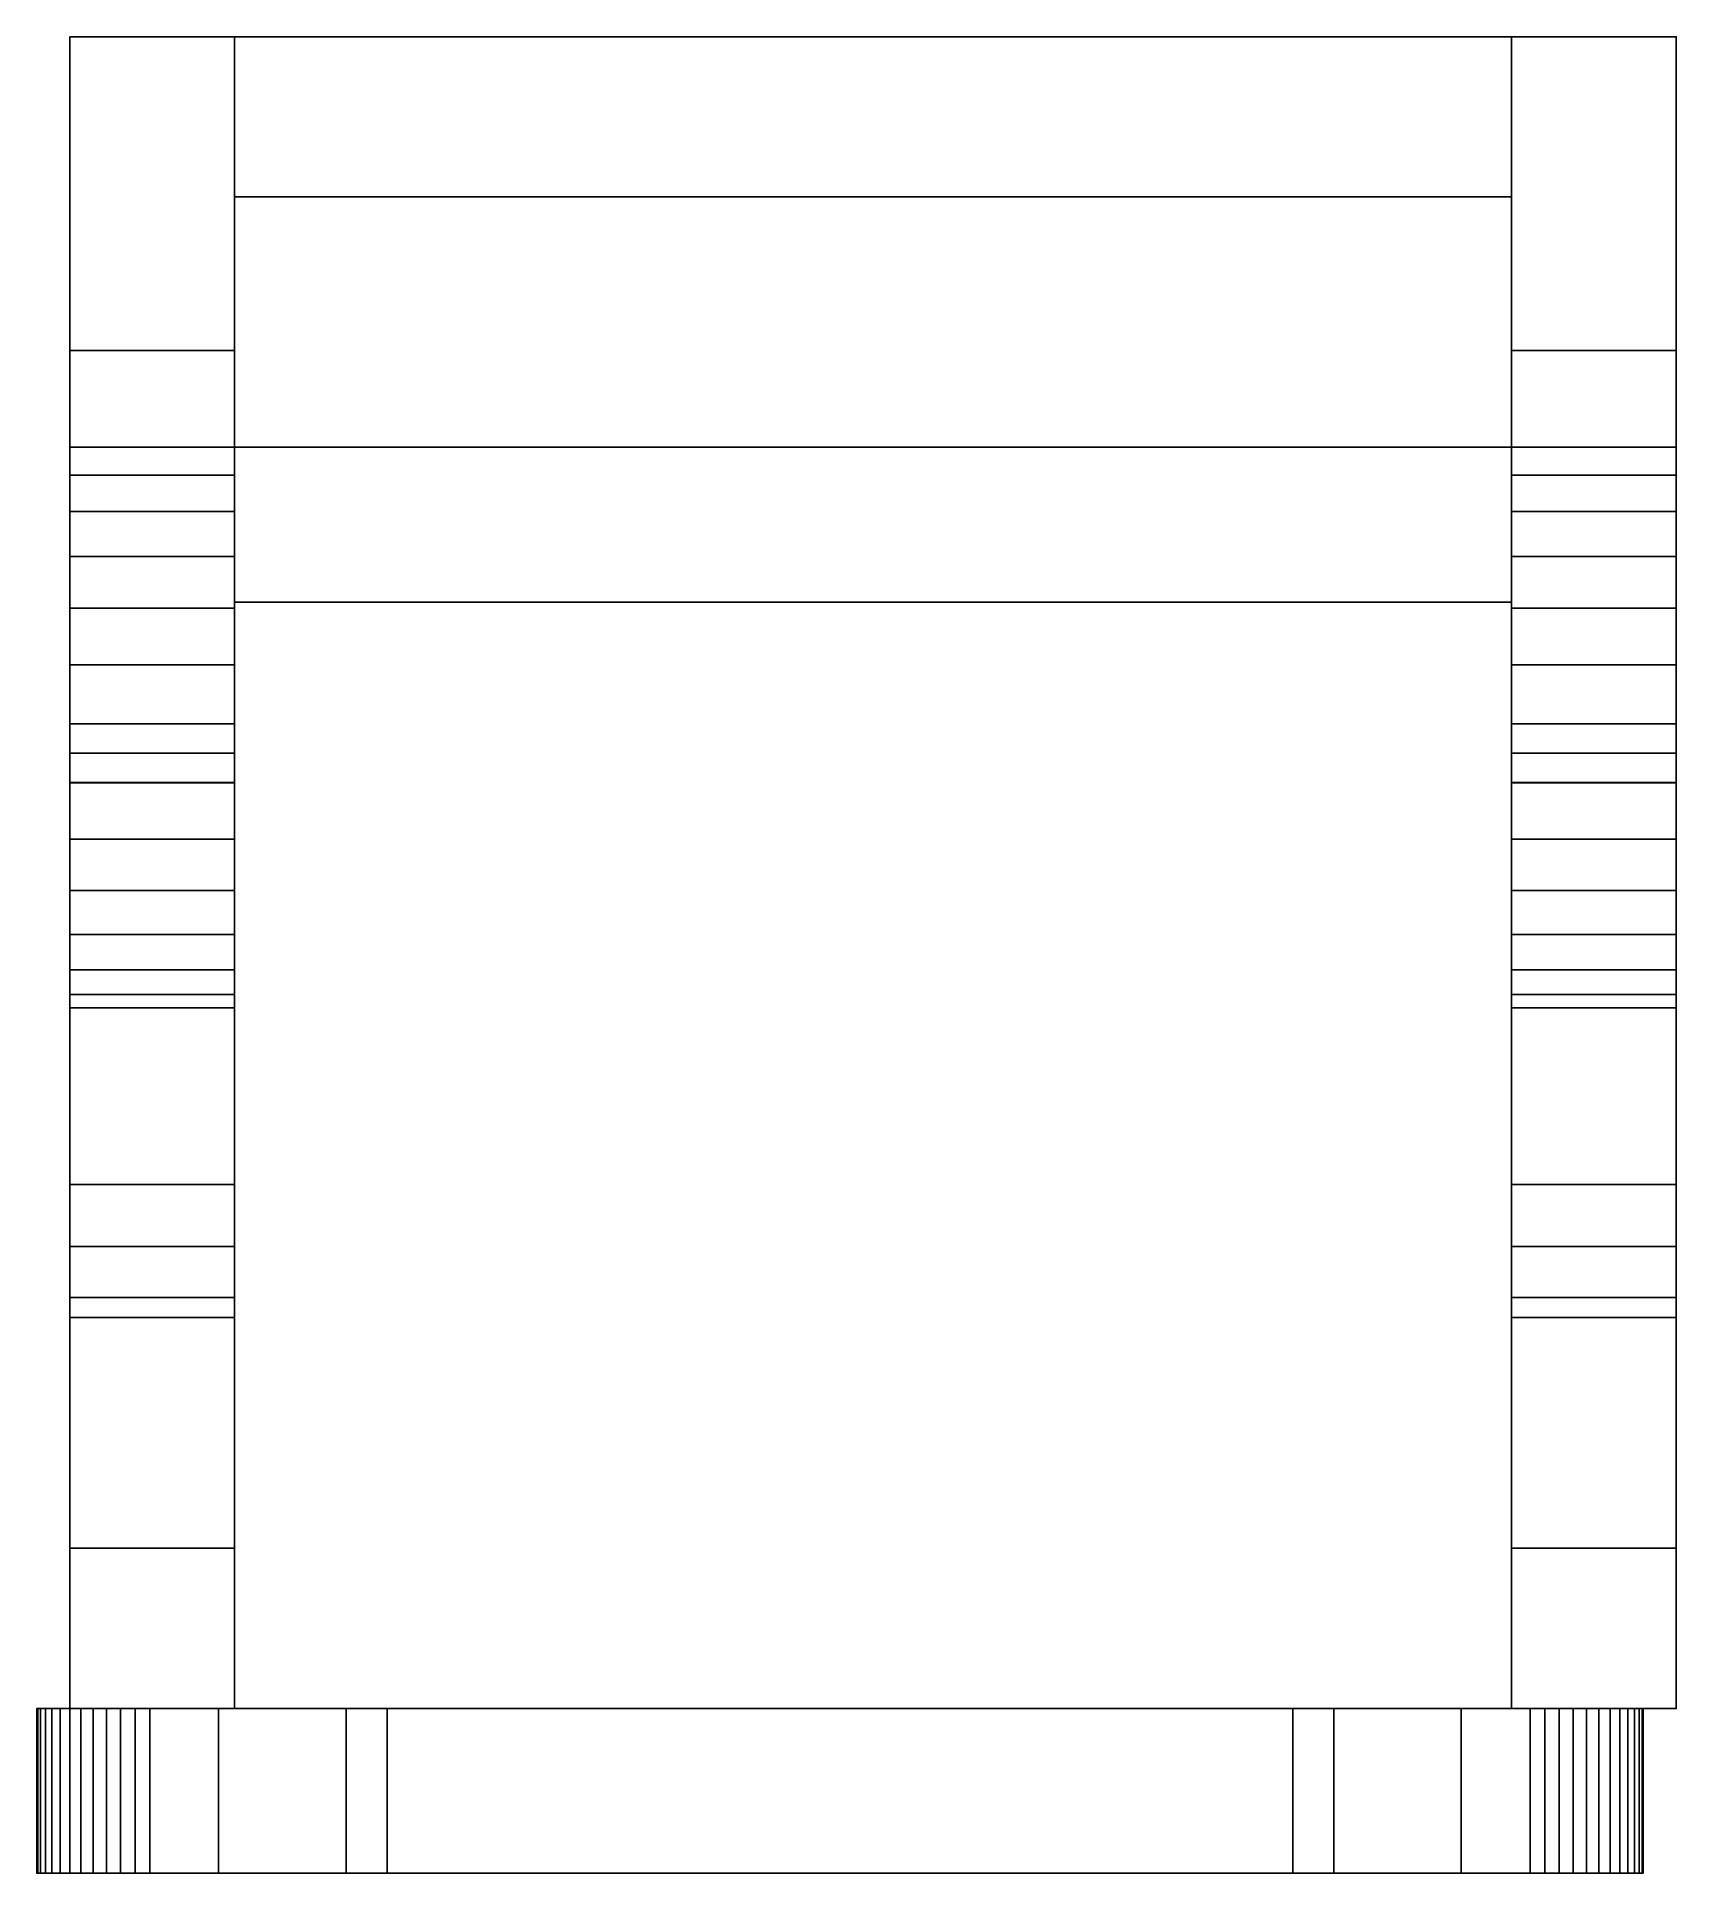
# Model space of a CAD drawing. Extents: x 0 to 19.9, y -22.3 to 0.
import ezdxf

# ---------------------------------------------------------------- set-up
doc = ezdxf.new("R2010")
doc.units = 0
doc.layers.get('0').update_dxf_attribs({"linetype": 'CONTINUOUS'})
doc.layers.add('ACESSORIOS', color=1, linetype='CONTINUOUS')

msp = doc.modelspace()

# ---------------------------------------------------------------- linework, layer by layer
at = {"extrusion": (-1, 0, 0)}
for p, q in [((0.402416928848197, -4.986882209778287, 5.548924207688001), (0.402416928848197, 7e-16, 76.866924762726)), ((19.9178120933384, -4.986882209778287, 5.548924207688001), (19.9178120933384, 7e-16, 76.866924762726)), ((0.402416928848197, -3.812313079833983, 100.105315446854), (0.402416928848197, -5.327463150024413, 102.5560498237609)), ((2.402416928848197, -3.812313079833983, 100.105315446854), (2.402416928848197, -5.327463150024413, 102.5560498237609)), ((17.9178120933384, -3.812313079833983, 100.105315446854), (17.9178120933384, -5.327463150024413, 102.5560498237609)), ((19.9178120933384, -3.812313079833983, 100.105315446854), (19.9178120933384, -5.327463150024413, 102.5560498237609)), ((0.402416928848197, -8.704781532287143), (0.402416928848197, -4.986882209778287, 5.548924207688001)), ((2.402416928848197, -8.704781532287143), (2.402416928848197, -4.986882209778287, 5.548924207688001)), ((17.9178120933384, -8.704781532287143), (17.9178120933384, -4.986882209778287, 5.548924207688001)), ((19.9178120933384, -8.704781532287143), (19.9178120933384, -4.986882209778287, 5.548924207688001)), ((0.402416928848197, -14.69767093658447), (0.402416928848197, -8.704781532287143)), ((2.402416928848197, -14.69767093658447), (2.402416928848197, -8.704781532287143)), ((17.9178120933384, -14.69767093658447), (17.9178120933384, -8.704781532287143)), ((19.9178120933384, -14.69767093658447), (19.9178120933384, -8.704781532287143)), ((0.402416928848197, -9.059935808180853, 10.74573397636499), (0.402416928848197, -9.059906005859375, 5.015015602111983)), ((0.402416928848197, -9.059906005859375, 5.015015602111983), (0.402416928848197, -14.69770073890686, 5.01498579979005)), ((0.402416928848197, -13.94408941268921, 10.74394583702104), (0.402416928848197, -9.059935808180853, 10.74573397636499)), ((2.402416928848197, -9.059935808180853, 10.74573397636499), (2.402416928848197, -9.059906005859375, 5.015015602111983)), ((2.402416928848197, -9.059906005859375, 5.015015602111983), (2.402416928848197, -14.69770073890686, 5.01498579979005)), ((2.402416928848197, -13.94408941268921, 10.74394583702104), (2.402416928848197, -9.059935808180853, 10.74573397636499)), ((17.9178120933384, -9.059935808180853, 10.74573397636499), (17.9178120933384, -9.059906005859375, 5.015015602111983)), ((17.9178120933384, -9.059906005859375, 5.015015602111983), (17.9178120933384, -14.69770073890686, 5.01498579979005)), ((17.9178120933384, -13.94408941268921, 10.74394583702104), (17.9178120933384, -9.059935808180853, 10.74573397636499)), ((19.9178120933384, -9.059935808180853, 10.74573397636499), (19.9178120933384, -9.059906005859375, 5.015015602111983)), ((19.9178120933384, -9.059906005859375, 5.015015602111983), (19.9178120933384, -14.69770073890686, 5.01498579979005)), ((19.9178120933384, -13.94408941268921, 10.74394583702104), (19.9178120933384, -9.059935808180853, 10.74573397636499)), ((0.402416928848197, -11.79680228233337, 101.138025522232), (0.402416928848197, -15.56172966957092, 70.47468423843401)), ((2.402416928848197, -11.79680228233337, 101.138025522232), (2.402416928848197, -15.56172966957092, 70.47468423843401)), ((17.9178120933384, -11.79680228233337, 101.138025522232), (17.9178120933384, -15.56172966957092, 70.47468423843401)), ((19.9178120933384, -11.79680228233337, 101.138025522232), (19.9178120933384, -15.56172966957092, 70.47468423843401)), ((0.402416928848197, -14.69770073890686, 5.01498579979005), (0.402416928848197, -14.69767093658447)), ((2.402416928848197, -14.69770073890686, 5.01498579979005), (2.402416928848197, -14.69767093658447)), ((17.9178120933384, -14.69770073890686, 5.01498579979005), (17.9178120933384, -14.69767093658447)), ((19.9178120933384, -14.69770073890686, 5.01498579979005), (19.9178120933384, -14.69767093658447)), ((0.402416928848197, -15.31627774238586, 12.74415850639406), (0.402416928848197, -20.31230926513626, 12.74415850639406)), ((2.402416928848197, -15.31627774238586, 12.74415850639406), (2.402416928848197, -20.31230926513626, 12.74415850639406)), ((17.9178120933384, -15.31627774238586, 12.74415850639406), (17.9178120933384, -20.31230926513626, 12.74415850639406)), ((19.9178120933384, -15.31627774238586, 12.74415850639406), (19.9178120933384, -20.31230926513626, 12.74415850639406)), ((0.402416928848197, -18.36377382278442, 61.4441633224489), (0.402416928848197, -20.31230926513626, 61.4441633224489)), ((2.402416928848197, -18.36377382278442, 61.4441633224489), (2.402416928848197, -20.31230926513626, 61.4441633224489)), ((17.9178120933384, -18.36377382278442, 61.4441633224489), (17.9178120933384, -20.31230926513626, 61.4441633224489)), ((19.9178120933384, -18.36377382278442, 61.4441633224489), (19.9178120933384, -20.31230926513626, 61.4441633224489)), ((1.8189e-12, -20.31230926513626, 51.75444866792346), (1.8189e-12, -20.31230926513626, 45.55446292535449)), ((19.51539516449202, -20.31230926513626, 51.75444866792346), (19.51539516449202, -20.31230926513626, 45.55446292535449)), ((1.8189e-12, -22.31230926513626, 51.75444866792346), (1.8189e-12, -22.31230926513626, 45.55446292535449)), ((19.51539516449202, -22.31230926513626, 51.75444866792346), (19.51539516449202, -22.31230926513626, 45.55446292535449))]:
    msp.add_line(p, q, dxfattribs=at)
for p, q in [((0.402416928848197, 7e-16, 76.866924762726), (0.402416928848197, -3.812313079833983, 100.105315446854)), ((2.402416928848197, 7e-16, 76.866924762726), (2.402416928848197, -3.812313079833983, 100.105315446854)), ((17.9178120933384, 7e-16, 76.866924762726), (17.9178120933384, -3.812313079833983, 100.105315446854)), ((19.9178120933384, 7e-16, 76.866924762726), (19.9178120933384, -3.812313079833983, 100.105315446854))]:
    msp.add_line(p, q)
at = {"extrusion": (0, -1, 0)}
for p, q in [((1.8189e-12, -20.31230926513626, 51.75444866792346), (1.8189e-12, -20.31230926513626, 13.71592666284229)), ((1.374185085298905, -20.31230926513626, 12.34174157754543), (18.14126968384108, -20.31230926513626, 12.34174157754543)), ((3.757715225222, -20.31230926513626, 52.48791362420748), (2.209842205049881, -20.31230926513626, 51.75444866792346)), ((3.757715225222, -20.31230926513626, 54.84176065103243), (3.757715225222, -20.31230926513626, 52.48791362420748)), ((4.257738590241843, -20.31230926513626, 54.84176065103243), (3.757715225222, -20.31230926513626, 54.84176065103243)), ((15.25771617889586, -20.31230926513626, 61.04174639360026), (4.257738590241843, -20.31230926513626, 61.04174639360026)), ((4.257738590241843, -20.31230926513626, 61.04174639360026), (4.257738590241843, -20.31230926513626, 54.84176065103243)), ((15.25771617889586, -20.31230926513626, 54.84176065103243), (15.25771617889586, -20.31230926513626, 61.04174639360026)), ((15.75773954391707, -20.31230926513626, 54.84176065103243), (15.25771617889586, -20.31230926513626, 54.84176065103243)), ((17.30555295944487, -20.31230926513626, 51.75444866792346), (15.75773954391707, -20.31230926513626, 52.48791362420748)), ((15.75773954391707, -20.31230926513626, 52.48791362420748), (15.75773954391707, -20.31230926513626, 54.84176065103243)), ((19.51539516449202, -20.31230926513626, 13.71592666284229), (19.51539516449202, -20.31230926513626, 51.75444866792346)), ((1.8189e-12, -22.31230926513626, 51.75444866792346), (1.8189e-12, -22.31230926513626, 13.71592666284229)), ((1.374185085298905, -22.31230926513626, 12.34174157754543), (18.14126968384108, -22.31230926513626, 12.34174157754543)), ((3.757715225222, -22.31230926513626, 52.48791362420748), (2.209842205049881, -22.31230926513626, 51.75444866792346)), ((3.757715225222, -22.31230926513626, 54.84176065103243), (3.757715225222, -22.31230926513626, 52.48791362420748)), ((4.257738590241843, -22.31230926513626, 54.84176065103243), (3.757715225222, -22.31230926513626, 54.84176065103243)), ((15.25771617889586, -22.31230926513626, 61.04174639360026), (4.257738590241843, -22.31230926513626, 61.04174639360026)), ((4.257738590241843, -22.31230926513626, 61.04174639360026), (4.257738590241843, -22.31230926513626, 54.84176065103243)), ((15.25771617889586, -22.31230926513626, 54.84176065103243), (15.25771617889586, -22.31230926513626, 61.04174639360026)), ((15.75773954391707, -22.31230926513626, 54.84176065103243), (15.25771617889586, -22.31230926513626, 54.84176065103243)), ((17.30555295944487, -22.31230926513626, 51.75444866792346), (15.75773954391707, -22.31230926513626, 52.48791362420748)), ((15.75773954391707, -22.31230926513626, 52.48791362420748), (15.75773954391707, -22.31230926513626, 54.84176065103243)), ((19.51539516449202, -22.31230926513626, 13.71592666284229), (19.51539516449202, -22.31230926513626, 51.75444866792346))]:
    msp.add_line(p, q, dxfattribs=at)
at = {"extrusion": (-1, 0, 0)}
for centre in [(8.312971741172076, 100.710276277133, -0.402416928848197), (8.312971741172076, 100.710276277133, -2.402416928848197), (8.312971741172076, 100.710276277133, -17.9178120933384), (8.312971741172076, 100.710276277133, -19.9178120933384)]:
    msp.add_arc(centre, 3.510000000000113, 6.999865434834329, 148.2735869349135, dxfattribs=at)
at = {"extrusion": (0, -1, 0)}
for centre, radius, start, end in [((1.373937390105766, 13.71567896765142, 20.31230926513626), 1.373937412433169, 179.989670643662, 270.010329356334), ((18.14151764006511, 13.71561911402338, 20.31230926513626), 1.37387755885375, 269.9896593078182, 0.0128259242050189), ((1.373937390105766, 13.71567896765142, 22.31230926513626), 1.373937412433169, 179.989670643662, 270.010329356334), ((18.14151764006511, 13.71561911402338, 22.31230926513626), 1.37387755885375, 269.9896593078182, 0.0128259242050189)]:
    msp.add_arc(centre, radius, start, end, dxfattribs=at)
at = {"layer": 'ACESSORIOS'}
for p, q in [((17.9178120933384, 7e-16, 76.866924762726), (2.402416928848197, 7e-16, 76.866924762726)), ((2.402416928848197, 7e-16, 76.866924762726), (2.402416928848197, -1.945216208696364, 76.0678946971895)), ((17.9178120933384, -1.945216208696364, 76.0678946971895), (17.9178120933384, 7e-16, 76.866924762726)), ((2.402416928848197, -1.945216208696364, 76.0678946971895), (17.9178120933384, -1.945216208696364, 76.0678946971895)), ((0.402416928848197, -3.812313079833983, 100.105315446854), (0.402416928848197, -11.79680228233337, 101.138025522232)), ((2.402416928848197, -11.79680228233337, 101.138025522232), (2.402416928848197, -3.812313079833983, 100.105315446854)), ((19.9178120933384, -11.79680228233337, 101.138025522232), (19.9178120933384, -3.812313079833983, 100.105315446854)), ((19.9178120933384, -4.986882209778287, 5.548924207688001), (19.9178120933384, -4.363521933556058, 14.46367427706775)), ((17.9178120933384, -4.986882209778287, 5.548924207688001), (2.402416928848197, -4.986882209778287, 5.548924207688001)), ((0.402416928848197, -13.94408941268921, 10.74394583702104), (0.402416928848197, -15.31627774238586, 12.74415850639406)), ((2.402416928848197, -15.31627774238586, 12.74415850639406), (2.402416928848197, -13.94408941268921, 10.74394583702104)), ((17.9178120933384, -15.56172966957092, 70.47468423843401), (17.9178120933384, -18.36377382278442, 61.4441633224489)), ((19.9178120933384, -18.36377382278442, 61.4441633224489), (19.9178120933384, -15.56172966957092, 70.47468423843401)), ((1.8189e-12, -20.31230926513626, 51.75444866792346), (2.209842205049881, -20.31230926513626, 51.75444866792346)), ((17.30555295944487, -20.31230926513626, 51.75444866792346), (19.51539516449202, -20.31230926513626, 51.75444866792346)), ((1.8189e-12, -22.31230926513626, 51.75444866792346), (2.209842205049881, -22.31230926513626, 51.75444866792346)), ((17.30555295944487, -22.31230926513626, 51.75444866792346), (19.51539516449202, -22.31230926513626, 51.75444866792346))]:
    msp.add_line(p, q, dxfattribs=at)
for points in [[(0.402416928848197, -3.812313079833983, 100.105315446854), (2.402416928848197, -3.812313079833983, 100.105315446854), (2.402416928848197, 7e-16, 76.866924762726), (0.402416928848197, 7e-16, 76.866924762726)], [(19.9178120933384, -4.986882209778287, 5.548924207688001), (0.402416928848197, -4.986882209778287, 5.548924207688001), (0.402416928848197, 7e-16, 76.866924762726), (19.9178120933384, 7e-16, 76.866924762726)], [(0.402416928848197, -15.56172966957092, 70.47468423843401), (0.402416928848197, 7e-16, 76.866924762726), (0.402416928848197, -2.493441104889142, 41.207924485207), (0.402416928848197, -18.36377382278442, 61.4441633224489)], [(0.402416928848197, -3.812313079833983, 100.105315446854), (0.402416928848197, -11.79680228233337, 101.138025522232), (0.402416928848197, -15.56172966957092, 70.47468423843401), (0.402416928848197, 7e-16, 76.866924762726)], [(2.402416928848197, -15.56172966957092, 70.47468423843401), (2.402416928848197, 7e-16, 76.866924762726), (2.402416928848197, -2.493441104889142, 41.207924485207), (2.402416928848197, -18.36377382278442, 61.4441633224489)], [(2.402416928848197, -3.812313079833983, 100.105315446854), (2.402416928848197, -11.79680228233337, 101.138025522232), (2.402416928848197, -15.56172966957092, 70.47468423843401), (2.402416928848197, 7e-16, 76.866924762726)], [(2.402416928848197, 7e-16, 76.866924762726), (2.402416928848197, -1.945216208696364, 76.0678946971895), (17.9178120933384, -1.945216208696364, 76.0678946971895), (17.9178120933384, 7e-16, 76.866924762726)], [(17.9178120933384, -3.812313079833983, 100.105315446854), (19.9178120933384, -3.812313079833983, 100.105315446854), (19.9178120933384, 7e-16, 76.866924762726), (17.9178120933384, 7e-16, 76.866924762726)], [(17.9178120933384, -15.56172966957092, 70.47468423843401), (17.9178120933384, 7e-16, 76.866924762726), (17.9178120933384, -2.493441104889142, 41.207924485207), (17.9178120933384, -18.36377382278442, 61.4441633224489)], [(17.9178120933384, -3.812313079833983, 100.105315446854), (17.9178120933384, -11.79680228233337, 101.138025522232), (17.9178120933384, -15.56172966957092, 70.47468423843401), (17.9178120933384, 7e-16, 76.866924762726)], [(19.9178120933384, -15.56172966957092, 70.47468423843401), (19.9178120933384, 7e-16, 76.866924762726), (19.9178120933384, -2.493441104889142, 41.207924485207), (19.9178120933384, -18.36377382278442, 61.4441633224489)], [(19.9178120933384, -3.812313079833983, 100.105315446854), (19.9178120933384, -11.79680228233337, 101.138025522232), (19.9178120933384, -15.56172966957092, 70.47468423843401), (19.9178120933384, 7e-16, 76.866924762726)], [(2.402416928848197, -1.945216208696364, 76.0678946971895), (2.402416928848197, -6.867568939924012, 10.37601660937143), (17.9178120933384, -6.867568939924012, 10.37601660937143), (17.9178120933384, -1.945216208696364, 76.0678946971895)], [(0.402416928848197, -20.31230926513626, 61.4441633224489), (0.402416928848197, -18.36377382278442, 61.4441633224489), (0.402416928848197, -2.493441104889142, 41.207924485207), (0.402416928848197, -20.31230926513626, 12.74415850639406)], [(0.402416928848197, -20.31230926513626, 12.74415850639406), (0.402416928848197, -15.31627774238586, 12.74415850639406), (0.402416928848197, -3.740161657333714, 23.3784243464475), (0.402416928848197, -2.493441104889142, 41.207924485207)], [(2.402416928848197, -20.31230926513626, 61.4441633224489), (2.402416928848197, -18.36377382278442, 61.4441633224489), (2.402416928848197, -2.493441104889142, 41.207924485207), (2.402416928848197, -20.31230926513626, 12.74415850639406)], [(2.402416928848197, -20.31230926513626, 12.74415850639406), (2.402416928848197, -15.31627774238586, 12.74415850639406), (2.402416928848197, -3.740161657333714, 23.3784243464475), (2.402416928848197, -2.493441104889142, 41.207924485207)], [(17.9178120933384, -20.31230926513626, 61.4441633224489), (17.9178120933384, -18.36377382278442, 61.4441633224489), (17.9178120933384, -2.493441104889142, 41.207924485207), (17.9178120933384, -20.31230926513626, 12.74415850639406)], [(17.9178120933384, -20.31230926513626, 12.74415850639406), (17.9178120933384, -15.31627774238586, 12.74415850639406), (17.9178120933384, -3.740161657333714, 23.3784243464475), (17.9178120933384, -2.493441104889142, 41.207924485207)], [(19.9178120933384, -20.31230926513626, 61.4441633224489), (19.9178120933384, -18.36377382278442, 61.4441633224489), (19.9178120933384, -2.493441104889142, 41.207924485207), (19.9178120933384, -20.31230926513626, 12.74415850639406)], [(19.9178120933384, -20.31230926513626, 12.74415850639406), (19.9178120933384, -15.31627774238586, 12.74415850639406), (19.9178120933384, -3.740161657333714, 23.3784243464475), (19.9178120933384, -2.493441104889142, 41.207924485207)], [(0.402416928848197, -15.31435549259163, 12.79883086681406), (0.402416928848197, -13.94408941268921, 10.74394583702104), (0.402416928848197, -4.363521933556058, 14.46367427706775), (0.402416928848197, -3.740161657333714, 23.3784243464475)], [(2.402416928848197, -15.31435549259163, 12.79883086681406), (2.402416928848197, -13.94408941268921, 10.74394583702104), (2.402416928848197, -4.363521933556058, 14.46367427706775), (2.402416928848197, -3.740161657333714, 23.3784243464475)], [(17.9178120933384, -15.31435549259163, 12.79883086681406), (17.9178120933384, -13.94408941268921, 10.74394583702104), (17.9178120933384, -4.363521933556058, 14.46367427706775), (17.9178120933384, -3.740161657333714, 23.3784243464475)], [(19.9178120933384, -15.31435549259163, 12.79883086681406), (19.9178120933384, -13.94408941268921, 10.74394583702104), (19.9178120933384, -4.363521933556058, 14.46367427706775), (19.9178120933384, -3.740161657333714, 23.3784243464475)], [(2.402416928848197, -5.327463150024413, 102.5560498237609), (2.402416928848197, -3.812313079833983, 100.105315446854), (0.402416928848197, -3.812313079833983, 100.105315446854), (0.402416928848197, -5.327463150024413, 102.5560498237609)], [(0.402416928848197, -4.477687180042267, 100.1913746198022), (0.402416928848197, -3.812313079833983, 100.105315446854), (0.402416928848197, -5.327463150024413, 102.5560498237609), (0.402416928848197, -5.766874941600577, 103.1263663183385)], [(2.402416928848197, -5.766874941600577, 103.1263663183385), (2.402416928848197, -4.477687180042267, 100.1913746198022), (2.402416928848197, -3.812313079833983, 100.105315446854), (2.402416928848197, -5.327463150024413, 102.5560498237609)], [(19.9178120933384, -5.327463150024413, 102.5560498237609), (19.9178120933384, -3.812313079833983, 100.105315446854), (17.9178120933384, -3.812313079833983, 100.105315446854), (17.9178120933384, -5.327463150024413, 102.5560498237609)], [(17.9178120933384, -4.477687180042267, 100.1913746198022), (17.9178120933384, -3.812313079833983, 100.105315446854), (17.9178120933384, -5.327463150024413, 102.5560498237609), (17.9178120933384, -5.766874941600577, 103.1263663183385)], [(19.9178120933384, -5.766874941600577, 103.1263663183385), (19.9178120933384, -4.477687180042267, 100.1913746198022), (19.9178120933384, -3.812313079833983, 100.105315446854), (19.9178120933384, -5.327463150024413, 102.5560498237609)], [(0.402416928848197, -4.363521933556058, 14.46367427706775), (0.402416928848197, -4.675202071667171, 10.00629924237788), (0.402416928848197, -9.059935808180853, 10.74573397636499), (0.402416928848197, -9.153805673122633, 12.6038100570444)], [(2.402416928848197, -13.94408941268921, 10.74394583702104), (2.402416928848197, -9.059935808180853, 10.74573397636499), (2.402416928848197, -4.675202071667171, 10.00629924237788), (2.402416928848197, -4.363521933556058, 14.46367427706775)], [(17.9178120933384, -13.94408941268921, 10.74394583702104), (17.9178120933384, -9.059935808180853, 10.74573397636499), (17.9178120933384, -4.675202071667171, 10.00629924237788), (17.9178120933384, -4.363521933556058, 14.46367427706775)], [(19.9178120933384, -13.94408941268921, 10.74394583702104), (19.9178120933384, -9.059935808180853, 10.74573397636499), (19.9178120933384, -4.675202071667171, 10.00629924237788), (19.9178120933384, -4.363521933556058, 14.46367427706775)], [(0.402416928848197, -9.059935808180853, 10.74573397636499), (0.402416928848197, -4.986882209778287, 5.548924207688001), (0.402416928848197, -4.675202071667171, 10.00629924237788), (0.402416928848197, -6.867568939924012, 10.37601660937143)], [(2.402416928848197, -9.059935808180853, 10.74573397636499), (2.402416928848197, -4.986882209778287, 5.548924207688001), (2.402416928848197, -4.675202071667171, 10.00629924237788), (2.402416928848197, -6.867568939924012, 10.37601660937143)], [(17.9178120933384, -9.059935808180853, 10.74573397636499), (17.9178120933384, -4.986882209778287, 5.548924207688001), (17.9178120933384, -4.675202071667171, 10.00629924237788), (17.9178120933384, -6.867568939924012, 10.37601660937143)], [(19.9178120933384, -9.059935808180853, 10.74573397636499), (19.9178120933384, -4.986882209778287, 5.548924207688001), (19.9178120933384, -4.675202071667171, 10.00629924237788), (19.9178120933384, -6.867568939924012, 10.37601660937143)], [(2.402416928848197, -4.986882209778287, 5.548924207688001), (2.402416928848197, -8.704781532287143), (0.402416928848197, -8.704781532287143), (0.402416928848197, -4.986882209778287, 5.548924207688001)], [(0.402416928848197, -9.059906005859375, 5.015015602111983), (0.402416928848197, -8.704781532287143), (0.402416928848197, -4.986882209778287, 5.548924207688001), (0.402416928848197, -9.059935808180853, 10.74573397636499)], [(2.402416928848197, -9.059906005859375, 5.015015602111983), (2.402416928848197, -8.704781532287143), (2.402416928848197, -4.986882209778287, 5.548924207688001), (2.402416928848197, -9.059935808180853, 10.74573397636499)], [(19.9178120933384, -4.986882209778287, 5.548924207688001), (19.9178120933384, -8.704781532287143), (17.9178120933384, -8.704781532287143), (17.9178120933384, -4.986882209778287, 5.548924207688001)], [(17.9178120933384, -9.059906005859375, 5.015015602111983), (17.9178120933384, -8.704781532287143), (17.9178120933384, -4.986882209778287, 5.548924207688001), (17.9178120933384, -9.059935808180853, 10.74573397636499)], [(19.9178120933384, -9.059906005859375, 5.015015602111983), (19.9178120933384, -8.704781532287143), (19.9178120933384, -4.986882209778287, 5.548924207688001), (19.9178120933384, -9.059935808180853, 10.74573397636499)], [(2.402416928848197, -8.704781532287143), (0.402416928848197, -8.704781532287143), (0.402416928848197, -14.69767093658447), (2.402416928848197, -14.69767093658447)], [(0.402416928848197, -14.69770073890686, 5.01498579979005), (0.402416928848197, -14.69767093658447), (0.402416928848197, -8.704781532287143), (0.402416928848197, -9.059906005859375, 5.015015602111983)], [(19.9178120933384, -14.69767093658447), (17.9178120933384, -14.69767093658447), (17.9178120933384, -8.704781532287143), (19.9178120933384, -8.704781532287143)], [(17.9178120933384, -14.69770073890686, 5.01498579979005), (17.9178120933384, -14.69767093658447), (17.9178120933384, -8.704781532287143), (17.9178120933384, -9.059906005859375, 5.015015602111983)], [(19.9178120933384, -14.69770073890686, 5.01498579979005), (19.9178120933384, -14.69767093658447), (19.9178120933384, -8.704781532287143), (19.9178120933384, -9.059906005859375, 5.015015602111983)], [(0.402416928848197, -9.059906005859375, 5.015015602111983), (0.402416928848197, -14.69770073890686, 5.01498579979005), (2.402416928848197, -14.69770073890686, 5.01498579979005), (2.402416928848197, -9.059906005859375, 5.015015602111983)], [(0.402416928848197, -9.059906005859375, 5.015015602111983), (2.402416928848197, -9.059906005859375, 5.015015602111983), (2.402416928848197, -9.059935808180853, 10.74573397636499), (0.402416928848197, -9.059935808180853, 10.74573397636499)], [(2.402416928848197, -9.059935808180853, 10.74573397636499), (2.402416928848197, -13.94408941268921, 10.74394583702104), (0.402416928848197, -13.94408941268921, 10.74394583702104), (0.402416928848197, -9.059935808180853, 10.74573397636499)], [(0.402416928848197, -9.059935808180853, 10.74573397636499), (0.402416928848197, -13.94408941268921, 10.74394583702104), (0.402416928848197, -9.153805673122633, 12.6038100570444)], [(19.9178120933384, -14.69770073890686, 5.01498579979005), (17.9178120933384, -14.69770073890686, 5.01498579979005), (17.9178120933384, -9.059906005859375, 5.015015602111983), (19.9178120933384, -9.059906005859375, 5.015015602111983)], [(19.9178120933384, -9.059935808180853, 10.74573397636499), (19.9178120933384, -9.059906005859375, 5.015015602111983), (17.9178120933384, -9.059906005859375, 5.015015602111983), (17.9178120933384, -9.059935808180853, 10.74573397636499)], [(19.9178120933384, -9.059935808180853, 10.74573397636499), (19.9178120933384, -13.94408941268921, 10.74394583702104), (17.9178120933384, -13.94408941268921, 10.74394583702104), (17.9178120933384, -9.059935808180853, 10.74573397636499)], [(0.402416928848197, -11.79680228233337, 101.138025522232), (2.402416928848197, -11.79680228233337, 101.138025522232), (2.402416928848197, -15.56172966957092, 70.47468423843401), (0.402416928848197, -15.56172966957092, 70.47468423843401)], [(17.9178120933384, -11.79680228233337, 101.138025522232), (17.9178120933384, -15.56172966957092, 70.47468423843401), (19.9178120933384, -15.56172966957092, 70.47468423843401), (19.9178120933384, -11.79680228233337, 101.138025522232)], [(0.402416928848197, -15.31627774238586, 12.74415850639406), (0.402416928848197, -13.94408941268921, 10.74394583702104), (2.402416928848197, -13.94408941268921, 10.74394583702104), (2.402416928848197, -15.31627774238586, 12.74415850639406)], [(19.9178120933384, -15.31435549259163, 12.79883086681406), (19.9178120933384, -13.94408941268921, 10.74394583702104), (17.9178120933384, -13.94408941268921, 10.74394583702104), (17.9178120933384, -15.31618833541825, 12.74663209915201)], [(0.402416928848197, -14.69767093658447), (2.402416928848197, -14.69767093658447), (2.402416928848197, -14.69770073890686, 5.01498579979005), (0.402416928848197, -14.69770073890686, 5.01498579979005)], [(19.9178120933384, -14.69767093658447), (17.9178120933384, -14.69767093658447), (17.9178120933384, -14.69770073890686, 5.01498579979005), (19.9178120933384, -14.69770073890686, 5.01498579979005)], [(2.402416928848197, -15.31627774238586, 12.74415850639406), (0.402416928848197, -15.31627774238586, 12.74415850639406), (0.402416928848197, -20.31230926513626, 12.74415850639406), (2.402416928848197, -20.31230926513626, 12.74415850639406)], [(19.9178120933384, -15.31627774238586, 12.74415850639406), (17.9178120933384, -15.31627774238586, 12.74415850639406), (17.9178120933384, -20.31230926513626, 12.74415850639406), (19.9178120933384, -20.31230926513626, 12.74415850639406)], [(0.402416928848197, -15.56172966957092, 70.47468423843401), (0.402416928848197, -18.36377382278442, 61.4441633224489), (2.402416928848197, -18.36377382278442, 61.4441633224489), (2.402416928848197, -15.56172966957092, 70.47468423843401)], [(17.9178120933384, -15.56172966957092, 70.47468423843401), (17.9178120933384, -18.36377382278442, 61.4441633224489), (19.9178120933384, -18.36377382278442, 61.4441633224489), (19.9178120933384, -15.56172966957092, 70.47468423843401)], [(2.402416928848197, -18.36377382278442, 61.4441633224489), (2.402416928848197, -20.31230926513626, 61.4441633224489), (0.402416928848197, -20.31230926513626, 61.4441633224489), (0.402416928848197, -18.36377382278442, 61.4441633224489)], [(19.9178120933384, -18.36377382278442, 61.4441633224489), (19.9178120933384, -20.31230926513626, 61.4441633224489), (17.9178120933384, -20.31230926513626, 61.4441633224489), (17.9178120933384, -18.36377382278442, 61.4441633224489)], [(17.9178120933384, -18.36377382278442, 61.4441633224489), (19.9178120933384, -18.36377382278442, 61.4441633224489), (19.9178120933384, -20.31230926513626, 61.4441633224489), (17.9178120933384, -20.31230926513626, 61.4441633224489)], [(1.8189e-12, -20.31230926513626, 51.75444866792346), (1.8189e-12, -22.31230926513626, 51.75444866792346), (1.8189e-12, -22.31230926513626, 13.71592666284229), (-1e-16, -20.31230926513626, 13.71592666284228)], [(1.8189e-12, -20.31230926513626, 51.75444866792346), (1.8189e-12, -22.31230926513626, 51.75444866792346), (2.209842205049881, -22.31230926513626, 51.75444866792346), (2.209842205049881, -20.31230926513626, 51.75444866792346)], [(0.402416928848197, -20.31230926513626, 61.4441633224489), (0.402416928848197, -20.31230926513626, 12.74415850639406), (2.402416928848197, -20.31230926513626, 12.74415850639406), (2.402416928848197, -20.31230926513626, 61.4441633224489)], [(1.374185085298905, -22.31230926513626, 12.34174157754543), (1.374185085298905, -20.31230926513626, 12.34174157754543), (18.14126968384108, -20.31230926513626, 12.34174157754543), (18.14126968384108, -22.31230926513626, 12.34174157754543)], [(2.209842205049881, -22.31230926513626, 51.75444866792346), (2.209842205049881, -20.31230926513626, 51.75444866792346), (3.757715225222, -20.31230926513626, 52.48791362420748), (3.757715225222, -22.31230926513626, 52.48791362420748)], [(3.757715225222, -22.31230926513626, 54.84176065103243), (4.257738590241843, -22.31230926513626, 54.84176065103243), (4.257738590241843, -20.31230926513626, 54.84176065103243), (3.757715225222, -20.31230926513626, 54.84176065103243)], [(3.757715225222, -22.31230926513626, 54.84176065103243), (3.757715225222, -22.31230926513626, 52.48791362420748), (3.757715225222, -20.31230926513626, 52.48791362420748), (3.757715225222, -20.31230926513626, 54.84176065103243)], [(4.257738590241843, -22.31230926513626, 61.04174639360026), (15.25771617889586, -22.31230926513626, 61.04174639360026), (15.25771617889586, -20.31230926513626, 61.04174639360026), (4.257738590241843, -20.31230926513626, 61.04174639360026)], [(4.257738590241843, -22.31230926513626, 61.04174639360026), (4.257738590241843, -22.31230926513626, 54.84176065103243), (4.257738590241843, -20.31230926513626, 54.84176065103243), (4.257738590241843, -20.31230926513626, 61.04174639360026)], [(15.25771617889586, -22.31230926513626, 54.84176065103243), (15.75773954391707, -22.31230926513626, 54.84176065103243), (15.75773954391707, -20.31230926513626, 54.84176065103243), (15.25771617889586, -20.31230926513626, 54.84176065103243)], [(15.25771617889586, -22.31230926513626, 54.84176065103243), (15.25771617889586, -20.31230926513626, 54.84176065103243), (15.25771617889586, -20.31230926513626, 61.04174639360026), (15.25771617889586, -22.31230926513626, 61.04174639360026)], [(15.75773954391707, -22.31230926513626, 52.48791362420748), (17.30555295944487, -22.31230926513626, 51.75444866792346), (17.30555295944487, -20.31230926513626, 51.75444866792346), (15.75773954391707, -20.31230926513626, 52.48791362420748)], [(15.75773954391707, -22.31230926513626, 52.48791362420748), (15.75773954391707, -22.31230926513626, 54.84176065103243), (15.75773954391707, -20.31230926513626, 54.84176065103243), (15.75773954391707, -20.31230926513626, 52.48791362420748)], [(17.30555295944487, -22.31230926513626, 51.75444866792346), (17.30555295944487, -20.31230926513626, 51.75444866792346), (19.51539516449202, -20.31230926513626, 51.75444866792346), (19.51539516449202, -22.31230926513626, 51.75444866792346)], [(17.9178120933384, -20.31230926513626, 61.4441633224489), (19.9178120933384, -20.31230926513626, 61.4441633224489), (19.9178120933384, -20.31230926513626, 12.74415850639406), (17.9178120933384, -20.31230926513626, 12.74415850639406)], [(19.51539516449202, -22.31230926513626, 51.75444866792346), (19.51539516449202, -20.31230926513626, 51.75444866792346), (19.51539516449566, -20.31230926513626, 13.7159266628418), (19.51539516449566, -22.31230926513626, 13.7159266628418)], [(1.8189e-12, -22.31230926513626, 51.75444866792346), (19.51539516449202, -22.31230926513626, 51.75444866792346), (19.51539516449566, -22.31230926513626, 13.7159266628418), (1.8189e-12, -22.31230926513626, 13.71592666284229)], [(2.209842205049881, -22.31230926513626, 51.75444866792346), (17.30555295944487, -22.31230926513626, 51.75444866792346), (15.75773954391707, -22.31230926513626, 52.48791362420748), (3.757715225222, -22.31230926513626, 52.48791362420748)], [(3.757715225222, -22.31230926513626, 54.84176065103243), (3.757715225222, -22.31230926513626, 52.48791362420748), (15.75773954391707, -22.31230926513626, 52.48791362420748), (15.75773954391707, -22.31230926513626, 54.84176065103243)], [(4.257738590241843, -22.31230926513626, 61.04174639360026), (4.257738590241843, -22.31230926513626, 54.84176065103243), (15.25771617889586, -22.31230926513626, 54.84176065103243), (15.25771617889586, -22.31230926513626, 61.04174639360026)]]:
    msp.add_3dface(points, dxfattribs=at)

# ---------------------------------------------------------------- meshes
mesh = msp.add_polymesh((2, 13), dxfattribs=at)
for k, corner in enumerate([(0.402416928848197, -5.327475326008653, 102.5560582672519), (0.402416928848197, -5.766874941600577, 103.1263663183385), (0.402416928848197, -6.31339229839159, 103.5950261886523), (0.402416928848197, -6.944034670891141, 103.9423207226212), (0.402416928848197, -7.632270080244894, 104.1536387687699), (0.402416928848197, -8.349143530525225, 104.2200898906538), (0.402416928848197, -9.064495184630687, 104.1388783995632), (0.402416928848197, -9.748229229486014, 103.9134209729342), (0.402416928848197, -10.37158004766547, 103.5532029101007), (0.402416928848197, -10.90832242588192, 103.0733790729032), (0.402416928848197, -11.33587488523403, 102.4941363001227), (0.402416928848197, -11.63624971461138, 101.8398441198294), (0.402416928848197, -11.79680973806626, 101.1380294903262), (0.402416928848197, -3.812313079833983, 100.105315446854), (0.402416928848197, -4.477687180042267, 100.1913746198022), (0.402416928848197, -5.143061280250548, 100.2774337927504), (0.402416928848197, -5.808435380458832, 100.3634929656985), (0.402416928848197, -6.473809480667113, 100.4495521386467), (0.402416928848197, -7.139183580875396, 100.5356113115948), (0.402416928848197, -7.804557681083678, 100.621670484543), (0.402416928848197, -8.469931781291962, 100.7077296574912), (0.402416928848197, -9.135305881500244, 100.7937888304393), (0.402416928848197, -9.800679981708525, 100.8798480033875), (0.402416928848197, -10.46605408191681, 100.9659071763357), (0.402416928848197, -11.13142818212509, 101.0519663492838), (0.402416928848197, -11.79680228233337, 101.138025522232)]):
    mesh.set_mesh_vertex(divmod(k, 13), corner)
mesh = msp.add_polymesh((2, 13), dxfattribs=at)
for k, corner in enumerate([(2.402416928848197, -5.327475326008653, 102.5560582672519), (2.402416928848197, -5.766874941600577, 103.1263663183385), (2.402416928848197, -6.31339229839159, 103.5950261886523), (2.402416928848197, -6.944034670891141, 103.9423207226212), (2.402416928848197, -7.632270080244894, 104.1536387687699), (2.402416928848197, -8.349143530525225, 104.2200898906538), (2.402416928848197, -9.064495184630687, 104.1388783995632), (2.402416928848197, -9.748229229486014, 103.9134209729342), (2.402416928848197, -10.37158004766547, 103.5532029101007), (2.402416928848197, -10.90832242588192, 103.0733790729032), (2.402416928848197, -11.33587488523403, 102.4941363001227), (2.402416928848197, -11.63624971461138, 101.8398441198294), (2.402416928848197, -11.79680973806626, 101.1380294903262), (2.402416928848197, -3.812313079833983, 100.105315446854), (2.402416928848197, -4.477687180042267, 100.1913746198022), (2.402416928848197, -5.143061280250548, 100.2774337927504), (2.402416928848197, -5.808435380458832, 100.3634929656985), (2.402416928848197, -6.473809480667113, 100.4495521386467), (2.402416928848197, -7.139183580875396, 100.5356113115948), (2.402416928848197, -7.804557681083678, 100.621670484543), (2.402416928848197, -8.469931781291962, 100.7077296574912), (2.402416928848197, -9.135305881500244, 100.7937888304393), (2.402416928848197, -9.800679981708525, 100.8798480033875), (2.402416928848197, -10.46605408191681, 100.9659071763357), (2.402416928848197, -11.13142818212509, 101.0519663492838), (2.402416928848197, -11.79680228233337, 101.138025522232)]):
    mesh.set_mesh_vertex(divmod(k, 13), corner)
mesh = msp.add_polymesh((2, 13), dxfattribs=at)
for k, corner in enumerate([(17.9178120933384, -5.327475326008653, 102.5560582672519), (17.9178120933384, -5.766874941600577, 103.1263663183385), (17.9178120933384, -6.31339229839159, 103.5950261886523), (17.9178120933384, -6.944034670891141, 103.9423207226212), (17.9178120933384, -7.632270080244894, 104.1536387687699), (17.9178120933384, -8.349143530525225, 104.2200898906538), (17.9178120933384, -9.064495184630687, 104.1388783995632), (17.9178120933384, -9.748229229486014, 103.9134209729342), (17.9178120933384, -10.37158004766547, 103.5532029101007), (17.9178120933384, -10.90832242588192, 103.0733790729032), (17.9178120933384, -11.33587488523403, 102.4941363001227), (17.9178120933384, -11.63624971461138, 101.8398441198294), (17.9178120933384, -11.79680973806626, 101.1380294903262), (17.9178120933384, -3.812313079833983, 100.105315446854), (17.9178120933384, -4.477687180042267, 100.1913746198022), (17.9178120933384, -5.143061280250548, 100.2774337927504), (17.9178120933384, -5.808435380458832, 100.3634929656985), (17.9178120933384, -6.473809480667113, 100.4495521386467), (17.9178120933384, -7.139183580875396, 100.5356113115948), (17.9178120933384, -7.804557681083678, 100.621670484543), (17.9178120933384, -8.469931781291962, 100.7077296574912), (17.9178120933384, -9.135305881500244, 100.7937888304393), (17.9178120933384, -9.800679981708525, 100.8798480033875), (17.9178120933384, -10.46605408191681, 100.9659071763357), (17.9178120933384, -11.13142818212509, 101.0519663492838), (17.9178120933384, -11.79680228233337, 101.138025522232)]):
    mesh.set_mesh_vertex(divmod(k, 13), corner)
mesh = msp.add_polymesh((2, 13), dxfattribs=at)
for k, corner in enumerate([(19.9178120933384, -5.327475326008653, 102.5560582672519), (19.9178120933384, -5.766874941600577, 103.1263663183385), (19.9178120933384, -6.31339229839159, 103.5950261886523), (19.9178120933384, -6.944034670891141, 103.9423207226212), (19.9178120933384, -7.632270080244894, 104.1536387687699), (19.9178120933384, -8.349143530525225, 104.2200898906538), (19.9178120933384, -9.064495184630687, 104.1388783995632), (19.9178120933384, -9.748229229486014, 103.9134209729342), (19.9178120933384, -10.37158004766547, 103.5532029101007), (19.9178120933384, -10.90832242588192, 103.0733790729032), (19.9178120933384, -11.33587488523403, 102.4941363001227), (19.9178120933384, -11.63624971461138, 101.8398441198294), (19.9178120933384, -11.79680973806626, 101.1380294903262), (19.9178120933384, -3.812313079833983, 100.105315446854), (19.9178120933384, -4.477687180042267, 100.1913746198022), (19.9178120933384, -5.143061280250548, 100.2774337927504), (19.9178120933384, -5.808435380458832, 100.3634929656985), (19.9178120933384, -6.473809480667113, 100.4495521386467), (19.9178120933384, -7.139183580875396, 100.5356113115948), (19.9178120933384, -7.804557681083678, 100.621670484543), (19.9178120933384, -8.469931781291962, 100.7077296574912), (19.9178120933384, -9.135305881500244, 100.7937888304393), (19.9178120933384, -9.800679981708525, 100.8798480033875), (19.9178120933384, -10.46605408191681, 100.9659071763357), (19.9178120933384, -11.13142818212509, 101.0519663492838), (19.9178120933384, -11.79680228233337, 101.138025522232)]):
    mesh.set_mesh_vertex(divmod(k, 13), corner)
mesh = msp.add_polymesh((2, 13), dxfattribs=at)
for k, corner in enumerate([(2.402416928848197, -5.327475326008653, 102.5560582672519), (2.402416928848197, -5.766874941600577, 103.1263663183385), (2.402416928848197, -6.31339229839159, 103.5950261886523), (2.402416928848197, -6.944034670891141, 103.9423207226212), (2.402416928848197, -7.632270080244894, 104.1536387687699), (2.402416928848197, -8.349143530525225, 104.2200898906538), (2.402416928848197, -9.064495184630687, 104.1388783995632), (2.402416928848197, -9.748229229486014, 103.9134209729342), (2.402416928848197, -10.37158004766547, 103.5532029101007), (2.402416928848197, -10.90832242588192, 103.0733790729032), (2.402416928848197, -11.33587488523403, 102.4941363001227), (2.402416928848197, -11.63624971461138, 101.8398441198294), (2.402416928848197, -11.79680973806626, 101.1380294903262), (0.402416928848197, -5.327475326008653, 102.5560582672519), (0.402416928848197, -5.766874941600577, 103.1263663183385), (0.402416928848197, -6.31339229839159, 103.5950261886523), (0.402416928848197, -6.944034670891141, 103.9423207226212), (0.402416928848197, -7.632270080244894, 104.1536387687699), (0.402416928848197, -8.349143530525225, 104.2200898906538), (0.402416928848197, -9.064495184630687, 104.1388783995632), (0.402416928848197, -9.748229229486014, 103.9134209729342), (0.402416928848197, -10.37158004766547, 103.5532029101007), (0.402416928848197, -10.90832242588192, 103.0733790729032), (0.402416928848197, -11.33587488523403, 102.4941363001227), (0.402416928848197, -11.63624971461138, 101.8398441198294), (0.402416928848197, -11.79680973806626, 101.1380294903262)]):
    mesh.set_mesh_vertex(divmod(k, 13), corner)
mesh = msp.add_polymesh((2, 13), dxfattribs=at)
for k, corner in enumerate([(17.9178120933384, -5.327475326008653, 102.5560582672519), (17.9178120933384, -5.766874941600577, 103.1263663183385), (17.9178120933384, -6.31339229839159, 103.5950261886523), (17.9178120933384, -6.944034670891141, 103.9423207226212), (17.9178120933384, -7.632270080244894, 104.1536387687699), (17.9178120933384, -8.349143530525225, 104.2200898906538), (17.9178120933384, -9.064495184630687, 104.1388783995632), (17.9178120933384, -9.748229229486014, 103.9134209729342), (17.9178120933384, -10.37158004766547, 103.5532029101007), (17.9178120933384, -10.90832242588192, 103.0733790729032), (17.9178120933384, -11.33587488523403, 102.4941363001227), (17.9178120933384, -11.63624971461138, 101.8398441198294), (17.9178120933384, -11.79680973806626, 101.1380294903262), (19.9178120933384, -5.327475326008653, 102.5560582672519), (19.9178120933384, -5.766874941600577, 103.1263663183385), (19.9178120933384, -6.31339229839159, 103.5950261886523), (19.9178120933384, -6.944034670891141, 103.9423207226212), (19.9178120933384, -7.632270080244894, 104.1536387687699), (19.9178120933384, -8.349143530525225, 104.2200898906538), (19.9178120933384, -9.064495184630687, 104.1388783995632), (19.9178120933384, -9.748229229486014, 103.9134209729342), (19.9178120933384, -10.37158004766547, 103.5532029101007), (19.9178120933384, -10.90832242588192, 103.0733790729032), (19.9178120933384, -11.33587488523403, 102.4941363001227), (19.9178120933384, -11.63624971461138, 101.8398441198294), (19.9178120933384, -11.79680973806626, 101.1380294903262)]):
    mesh.set_mesh_vertex(divmod(k, 13), corner)
mesh = msp.add_polymesh((2, 13), dxfattribs=at)
for k, corner in enumerate([(18.14126968384608, -20.31230926513626, 12.34174157754509), (18.32064470559863, -20.31230926513626, 12.35346896036364), (18.49695323778906, -20.31230926513626, 12.38851509300902), (18.66717704153735, -20.31230926513626, 12.44628001812898), (18.82840204288141, -20.31230926513626, 12.52577485367258), (18.9778682190281, -20.31230926513626, 12.6256387216356), (19.11301684738828, -20.31230926513626, 12.74416204503233), (19.23153430853654, -20.31230926513626, 12.8793158142712), (19.3313916932384, -20.31230926513626, 13.02878632192095), (19.41087953549504, -20.31230926513626, 13.19001477124024), (19.46863707702096, -20.31230926513626, 13.36024108040952), (19.50367556216634, -20.31230926513626, 13.53655113257696), (19.51539516449566, -20.31230926513626, 13.7159266628418), (1.374185085296631, -20.31230926513626, 12.34174157754565), (1.194807220106668, -20.31230926513626, 12.35346885335941), (1.018495727012578, -20.31230926513626, 12.38851460804068), (0.8482687276559772, -20.31230926513626, 12.4462789240868), (0.6870401885726095, -20.31230926513626, 12.52577298489093), (0.5375700395566126, -20.31230926513626, 12.62563600142537), (0.402416928848197, -20.31230926513626, 12.74415850639407), (0.2838944238797012, -20.31230926513626, 12.87931161710233), (0.1840314073451735, -20.31230926513626, 13.02878176611818), (0.1045373465412921, -20.31230926513626, 13.19001030520182), (0.0467730304949326, -20.31230926513626, 13.36023730455827), (0.0117272758138823, -20.31230926513626, 13.53654879765216), (-1e-16, -20.31230926513626, 13.71592666284228)]):
    mesh.set_mesh_vertex(divmod(k, 13), corner)
mesh = msp.add_polymesh((2, 13), dxfattribs=at)
for k, corner in enumerate([(1.374185085296631, -22.31230926513626, 12.34174157754565), (1.194807220106668, -22.31230926513626, 12.35346885335941), (1.018495727012578, -22.31230926513626, 12.38851460804068), (0.8482687276559772, -22.31230926513626, 12.4462789240868), (0.6870401885726095, -22.31230926513626, 12.52577298489093), (0.5375700395566126, -22.31230926513626, 12.62563600142537), (0.402416928848197, -22.31230926513626, 12.74415850639407), (0.2838944238797012, -22.31230926513626, 12.87931161710233), (0.1840314073451735, -22.31230926513626, 13.02878176611818), (0.1045373465412921, -22.31230926513626, 13.19001030520182), (0.0467730304949326, -22.31230926513626, 13.36023730455827), (0.0117272758138823, -22.31230926513626, 13.53654879765216), (-1e-16, -22.31230926513626, 13.71592666284228), (1.374185085296631, -20.31230926513626, 12.34174157754565), (1.194807220106668, -20.31230926513626, 12.35346885335941), (1.018495727012578, -20.31230926513626, 12.38851460804068), (0.8482687276559772, -20.31230926513626, 12.4462789240868), (0.6870401885726095, -20.31230926513626, 12.52577298489093), (0.5375700395566126, -20.31230926513626, 12.62563600142537), (0.402416928848197, -20.31230926513626, 12.74415850639407), (0.2838944238797012, -20.31230926513626, 12.87931161710233), (0.1840314073451735, -20.31230926513626, 13.02878176611818), (0.1045373465412921, -20.31230926513626, 13.19001030520182), (0.0467730304949326, -20.31230926513626, 13.36023730455827), (0.0117272758138823, -20.31230926513626, 13.53654879765216), (-1e-16, -20.31230926513626, 13.71592666284228)]):
    mesh.set_mesh_vertex(divmod(k, 13), corner)
mesh = msp.add_polymesh((2, 13), dxfattribs=at)
for k, corner in enumerate([(18.14126968384608, -20.31230926513626, 12.34174157754509), (18.32064470559863, -20.31230926513626, 12.35346896036364), (18.49695323778906, -20.31230926513626, 12.38851509300902), (18.66717704153735, -20.31230926513626, 12.44628001812898), (18.82840204288141, -20.31230926513626, 12.52577485367258), (18.9778682190281, -20.31230926513626, 12.6256387216356), (19.11301684738828, -20.31230926513626, 12.74416204503233), (19.23153430853654, -20.31230926513626, 12.8793158142712), (19.3313916932384, -20.31230926513626, 13.02878632192095), (19.41087953549504, -20.31230926513626, 13.19001477124024), (19.46863707702096, -20.31230926513626, 13.36024108040952), (19.50367556216634, -20.31230926513626, 13.53655113257696), (19.51539516449566, -20.31230926513626, 13.7159266628418), (18.14126968384608, -22.31230926513626, 12.34174157754509), (18.32064470559863, -22.31230926513626, 12.35346896036364), (18.49695323778906, -22.31230926513626, 12.38851509300902), (18.66717704153735, -22.31230926513626, 12.44628001812898), (18.82840204288141, -22.31230926513626, 12.52577485367258), (18.9778682190281, -22.31230926513626, 12.6256387216356), (19.11301684738828, -22.31230926513626, 12.74416204503233), (19.23153430853654, -22.31230926513626, 12.8793158142712), (19.3313916932384, -22.31230926513626, 13.02878632192095), (19.41087953549504, -22.31230926513626, 13.19001477124024), (19.46863707702096, -22.31230926513626, 13.36024108040952), (19.50367556216634, -22.31230926513626, 13.53655113257696), (19.51539516449566, -22.31230926513626, 13.7159266628418)]):
    mesh.set_mesh_vertex(divmod(k, 13), corner)
mesh = msp.add_polymesh((2, 13), dxfattribs=at)
for k, corner in enumerate([(18.14126968384608, -22.31230926513626, 12.34174157754509), (18.32064470559863, -22.31230926513626, 12.35346896036364), (18.49695323778906, -22.31230926513626, 12.38851509300902), (18.66717704153735, -22.31230926513626, 12.44628001812898), (18.82840204288141, -22.31230926513626, 12.52577485367258), (18.9778682190281, -22.31230926513626, 12.6256387216356), (19.11301684738828, -22.31230926513626, 12.74416204503233), (19.23153430853654, -22.31230926513626, 12.8793158142712), (19.3313916932384, -22.31230926513626, 13.02878632192095), (19.41087953549504, -22.31230926513626, 13.19001477124024), (19.46863707702096, -22.31230926513626, 13.36024108040952), (19.50367556216634, -22.31230926513626, 13.53655113257696), (19.51539516449566, -22.31230926513626, 13.7159266628418), (1.374185085296631, -22.31230926513626, 12.34174157754565), (1.194807220106668, -22.31230926513626, 12.35346885335941), (1.018495727012578, -22.31230926513626, 12.38851460804068), (0.8482687276559772, -22.31230926513626, 12.4462789240868), (0.6870401885726095, -22.31230926513626, 12.52577298489093), (0.5375700395566126, -22.31230926513626, 12.62563600142537), (0.402416928848197, -22.31230926513626, 12.74415850639407), (0.2838944238797012, -22.31230926513626, 12.87931161710233), (0.1840314073451735, -22.31230926513626, 13.02878176611818), (0.1045373465412921, -22.31230926513626, 13.19001030520182), (0.0467730304949326, -22.31230926513626, 13.36023730455827), (0.0117272758138823, -22.31230926513626, 13.53654879765216), (-1e-16, -22.31230926513626, 13.71592666284228)]):
    mesh.set_mesh_vertex(divmod(k, 13), corner)

doc.saveas('drawing.dxf')
